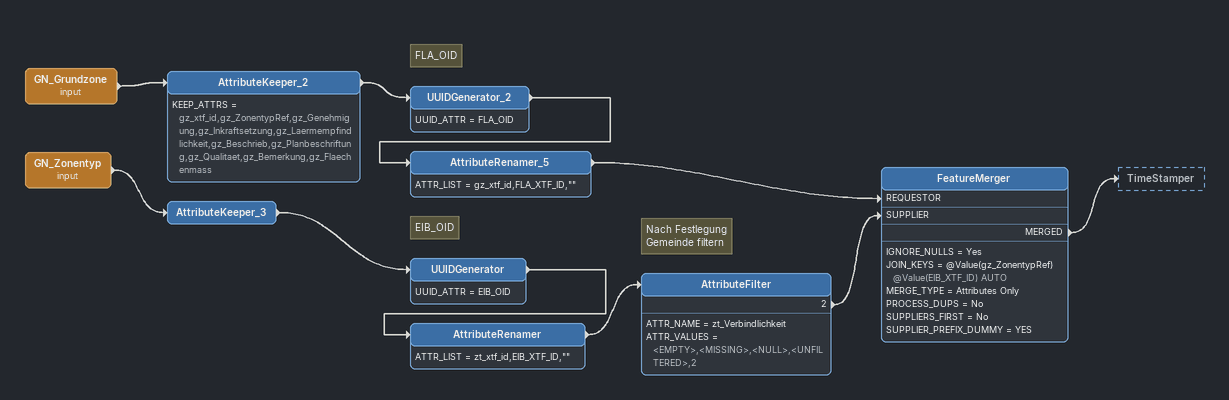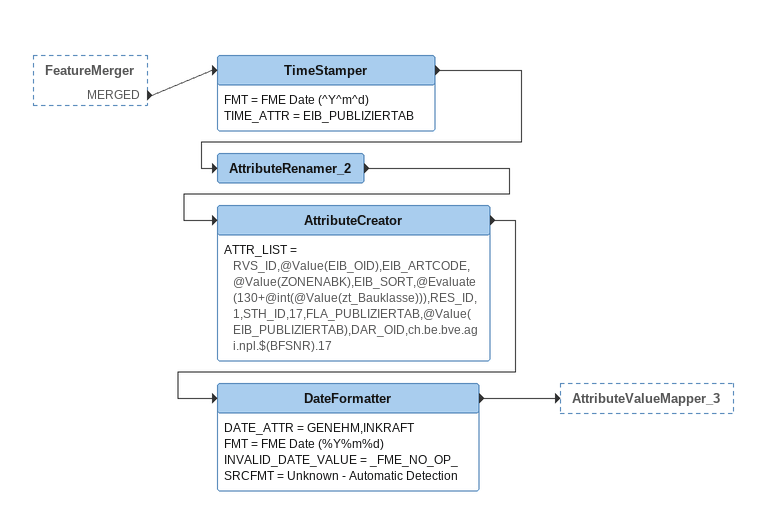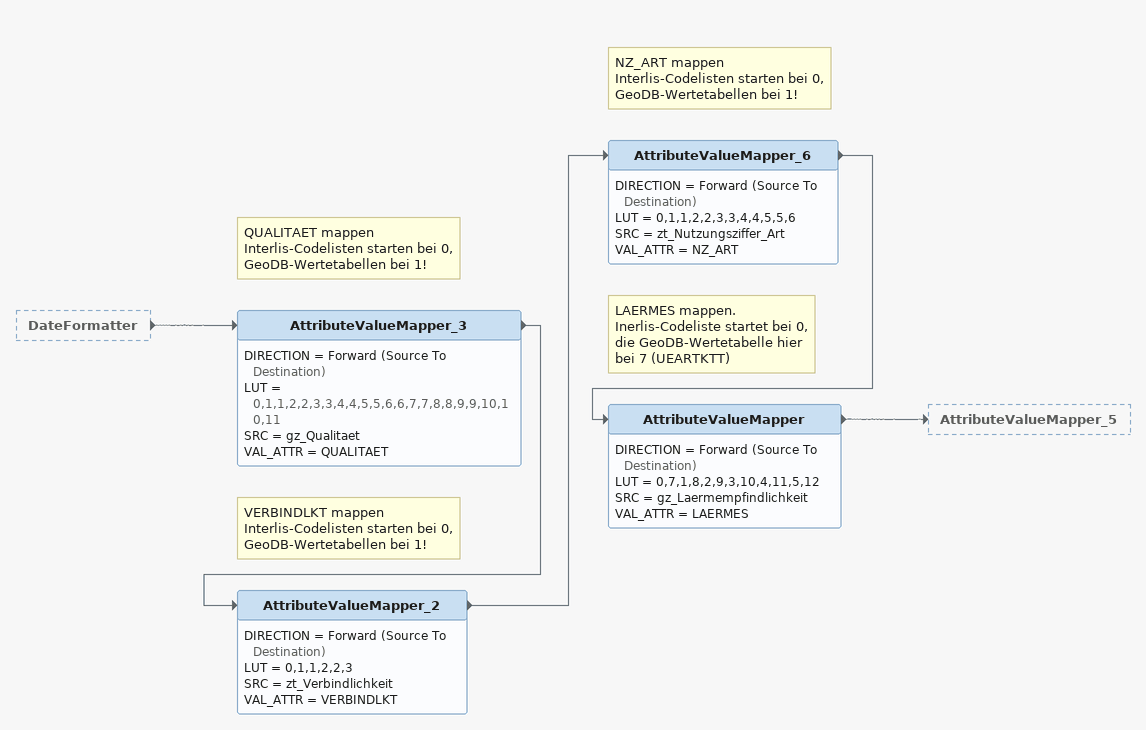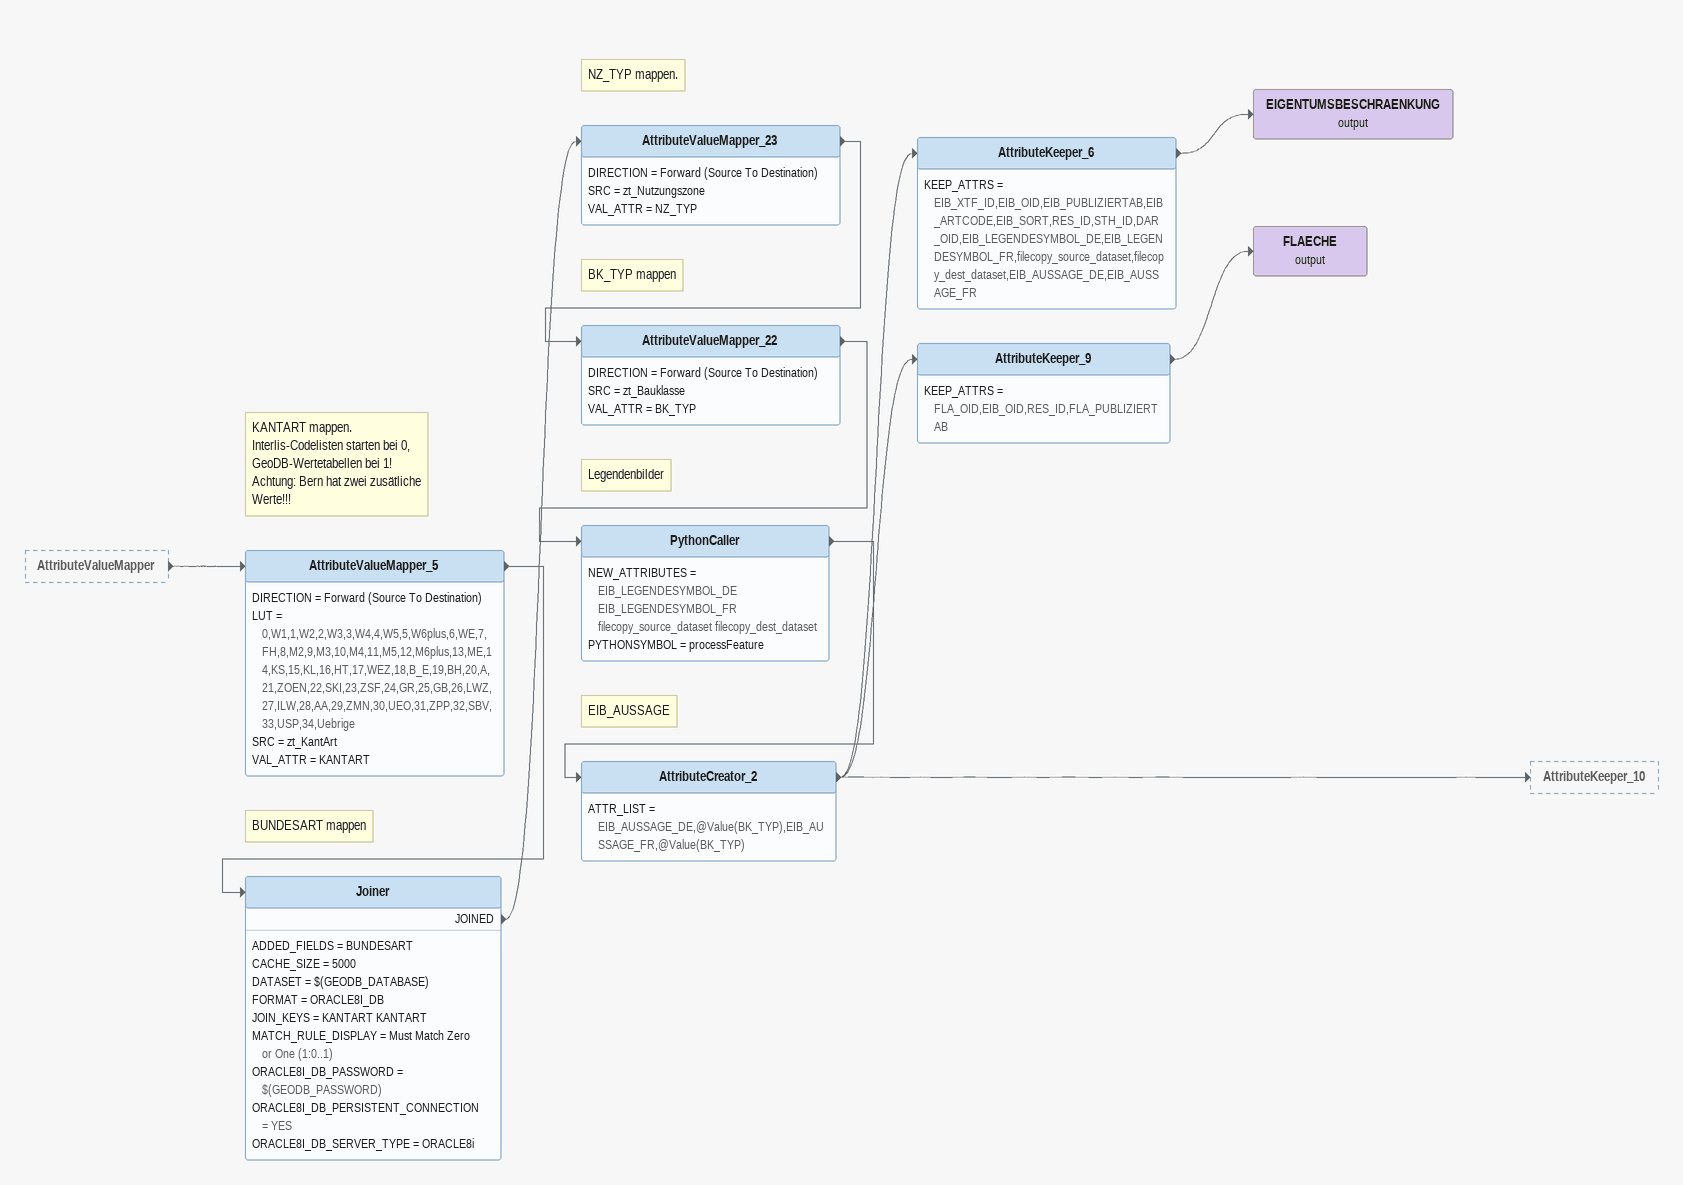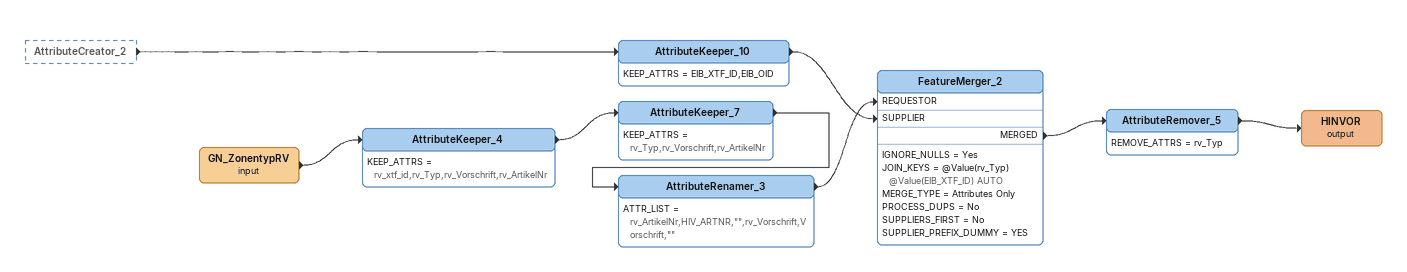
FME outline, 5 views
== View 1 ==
GN_Grundzone (input)
    -> AttributeKeeper_2
AttributeKeeper_2
    KEEP_ATTRS = gz_xtf_id,gz_ZonentypRef,gz_Genehmigung,gz_Inkraftsetzung,gz_Laermempfindlichkeit,gz_Beschrieb,gz_Planbeschriftung,gz_Qualitaet,gz_Bemerkung,gz_Flaechenmass
    -> UUIDGenerator_2
Note: FLA_OID
UUIDGenerator_2
    UUID_ATTR = FLA_OID
    -> AttributeRenamer_5
AttributeRenamer_5
    ATTR_LIST = gz_xtf_id,FLA_XTF_ID,""
    -> FeatureMerger [REQUESTOR]
GN_Zonentyp (input)
    -> AttributeKeeper_3
AttributeKeeper_3
    -> UUIDGenerator
Note: EIB_OID
UUIDGenerator
    UUID_ATTR = EIB_OID
    -> AttributeRenamer
AttributeRenamer
    ATTR_LIST = zt_xtf_id,EIB_XTF_ID,""
    -> AttributeFilter
Note: Nach Festlegung / Gemeinde filtern
AttributeFilter
    ATTR_NAME = zt_Verbindlichkeit
    ATTR_VALUES = <EMPTY>,<MISSING>,<NULL>,<UNFILTERED>,2
    2 -> FeatureMerger [SUPPLIER]
FeatureMerger
    IGNORE_NULLS = Yes
    JOIN_KEYS = @Value(gz_ZonentypRef) @Value(EIB_XTF_ID) AUTO
    MERGE_TYPE = Attributes Only
    PROCESS_DUPS = No
    SUPPLIERS_FIRST = No
    SUPPLIER_PREFIX_DUMMY = YES
    MERGED -> TimeStamper

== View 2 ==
FeatureMerger [outside]
    MERGED -> TimeStamper
TimeStamper
    FMT = FME Date (^Y^m^d)
    TIME_ATTR = EIB_PUBLIZIERTAB
    -> AttributeRenamer_2
AttributeRenamer_2
    -> AttributeCreator
AttributeCreator
    ATTR_LIST = RVS_ID,@Value(EIB_OID),EIB_ARTCODE,@Value(ZONENABK),EIB_SORT,@Evaluate(130+@int(@Value(zt_Bauklasse))),RES_ID,1,STH_ID,17,FLA_PUBLIZIERTAB,@Value(EIB_PUBLIZIERTAB),DAR_OID,ch.be.bve.agi.npl.$(BFSNR).17
    -> DateFormatter
DateFormatter
    DATE_ATTR = GENEHM,INKRAFT
    FMT = FME Date (%Y%m%d)
    INVALID_DATE_VALUE = _FME_NO_OP_
    SRCFMT = Unknown - Automatic Detection
    -> AttributeValueMapper_3

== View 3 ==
DateFormatter [outside]
    -> AttributeValueMapper_3
Note: QUALITAET mappen / Interlis-Codelisten starten bei 0, / GeoDB-Wertetabellen bei 1!
AttributeValueMapper_3
    DIRECTION = Forward (Source To Destination)
    LUT = 0,1,1,2,2,3,3,4,4,5,5,6,6,7,7,8,8,9,9,10,10,11
    SRC = gz_Qualitaet
    VAL_ATTR = QUALITAET
    -> AttributeValueMapper_2
Note: VERBINDLKT mappen / Interlis-Codelisten starten bei 0, / GeoDB-Wertetabellen bei 1!
AttributeValueMapper_2
    DIRECTION = Forward (Source To Destination)
    LUT = 0,1,1,2,2,3
    SRC = zt_Verbindlichkeit
    VAL_ATTR = VERBINDLKT
    -> AttributeValueMapper_6
Note: NZ_ART mappen / Interlis-Codelisten starten bei 0, / GeoDB-Wertetabellen bei 1!
AttributeValueMapper_6
    DIRECTION = Forward (Source To Destination)
    LUT = 0,1,1,2,2,3,3,4,4,5,5,6
    SRC = zt_Nutzungsziffer_Art
    VAL_ATTR = NZ_ART
    -> AttributeValueMapper
Note: LAERMES mappen. / Inerlis-Codeliste startet bei 0, / die GeoDB-Wertetabelle hier / bei 7 (UEARTKTT)
AttributeValueMapper
    DIRECTION = Forward (Source To Destination)
    LUT = 0,7,1,8,2,9,3,10,4,11,5,12
    SRC = gz_Laermempfindlichkeit
    VAL_ATTR = LAERMES
    -> AttributeValueMapper_5

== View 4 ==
AttributeValueMapper [outside]
    -> AttributeValueMapper_5
Note: KANTART mappen. / Interlis-Codelisten starten bei 0, / GeoDB-Wertetabellen bei 1! / Achtung: Bern hat zwei zusätliche / Werte!!!
AttributeValueMapper_5
    DIRECTION = Forward (Source To Destination)
    LUT = 0,W1,1,W2,2,W3,3,W4,4,W5,5,W6plus,6,WE,7,FH,8,M2,9,M3,10,M4,11,M5,12,M6plus,13,ME,14,KS,15,KL,16,HT,17,WEZ,18,B_E,19,BH,20,A,21,ZOEN,22,SKI,23,ZSF,24,GR,25,GB,26,LWZ,27,ILW,28,AA,29,ZMN,30,UEO,31,ZPP,32,SBV,33,USP,34,Uebrige
    SRC = zt_KantArt
    VAL_ATTR = KANTART
    -> Joiner
Note: BUNDESART mappen
Joiner
    ADDED_FIELDS = BUNDESART
    CACHE_SIZE = 5000
    DATASET = $(GEODB_DATABASE)
    FORMAT = ORACLE8I_DB
    JOIN_KEYS = KANTART KANTART
    MATCH_RULE_DISPLAY = Must Match Zero or One (1:0..1)
    ORACLE8I_DB_PASSWORD = $(GEODB_PASSWORD)
    ORACLE8I_DB_PERSISTENT_CONNECTION = YES
    ORACLE8I_DB_SERVER_TYPE = ORACLE8i
    JOINED -> AttributeValueMapper_23
Note: NZ_TYP mappen.
AttributeValueMapper_23
    DIRECTION = Forward (Source To Destination)
    SRC = zt_Nutzungszone
    VAL_ATTR = NZ_TYP
    -> AttributeValueMapper_22
Note: BK_TYP mappen
AttributeValueMapper_22
    DIRECTION = Forward (Source To Destination)
    SRC = zt_Bauklasse
    VAL_ATTR = BK_TYP
    -> PythonCaller
Note: Legendenbilder
PythonCaller
    NEW_ATTRIBUTES = EIB_LEGENDESYMBOL_DE EIB_LEGENDESYMBOL_FR filecopy_source_dataset filecopy_dest_dataset
    PYTHONSYMBOL = processFeature
    -> AttributeCreator_2
Note: EIB_AUSSAGE
AttributeCreator_2
    ATTR_LIST = EIB_AUSSAGE_DE,@Value(BK_TYP),EIB_AUSSAGE_FR,@Value(BK_TYP)
    -> AttributeKeeper_10
    -> AttributeKeeper_9
    -> AttributeKeeper_6
AttributeKeeper_6
    KEEP_ATTRS = EIB_XTF_ID,EIB_OID,EIB_PUBLIZIERTAB,EIB_ARTCODE,EIB_SORT,RES_ID,STH_ID,DAR_OID,EIB_LEGENDESYMBOL_DE,EIB_LEGENDESYMBOL_FR,filecopy_source_dataset,filecopy_dest_dataset,EIB_AUSSAGE_DE,EIB_AUSSAGE_FR
    -> EIGENTUMSBESCHRAENKUNG (output)
EIGENTUMSBESCHRAENKUNG (output)
AttributeKeeper_9
    KEEP_ATTRS = FLA_OID,EIB_OID,RES_ID,FLA_PUBLIZIERTAB
    -> FLAECHE (output)
FLAECHE (output)

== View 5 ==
AttributeCreator_2 [outside]
    -> AttributeKeeper_10
AttributeKeeper_10
    KEEP_ATTRS = EIB_XTF_ID,EIB_OID
    -> FeatureMerger_2 [SUPPLIER]
GN_ZonentypRV (input)
    -> AttributeKeeper_4
AttributeKeeper_4
    KEEP_ATTRS = rv_xtf_id,rv_Typ,rv_Vorschrift,rv_ArtikelNr
    -> AttributeKeeper_7
AttributeKeeper_7
    KEEP_ATTRS = rv_Typ,rv_Vorschrift,rv_ArtikelNr
    -> AttributeRenamer_3
AttributeRenamer_3
    ATTR_LIST = rv_ArtikelNr,HIV_ARTNR,"",rv_Vorschrift,Vorschrift,""
    -> FeatureMerger_2 [REQUESTOR]
FeatureMerger_2
    IGNORE_NULLS = Yes
    JOIN_KEYS = @Value(rv_Typ) @Value(EIB_XTF_ID) AUTO
    MERGE_TYPE = Attributes Only
    PROCESS_DUPS = No
    SUPPLIERS_FIRST = No
    SUPPLIER_PREFIX_DUMMY = YES
    MERGED -> AttributeRemover_5
AttributeRemover_5
    REMOVE_ATTRS = rv_Typ
    -> HINVOR (output)
HINVOR (output)
